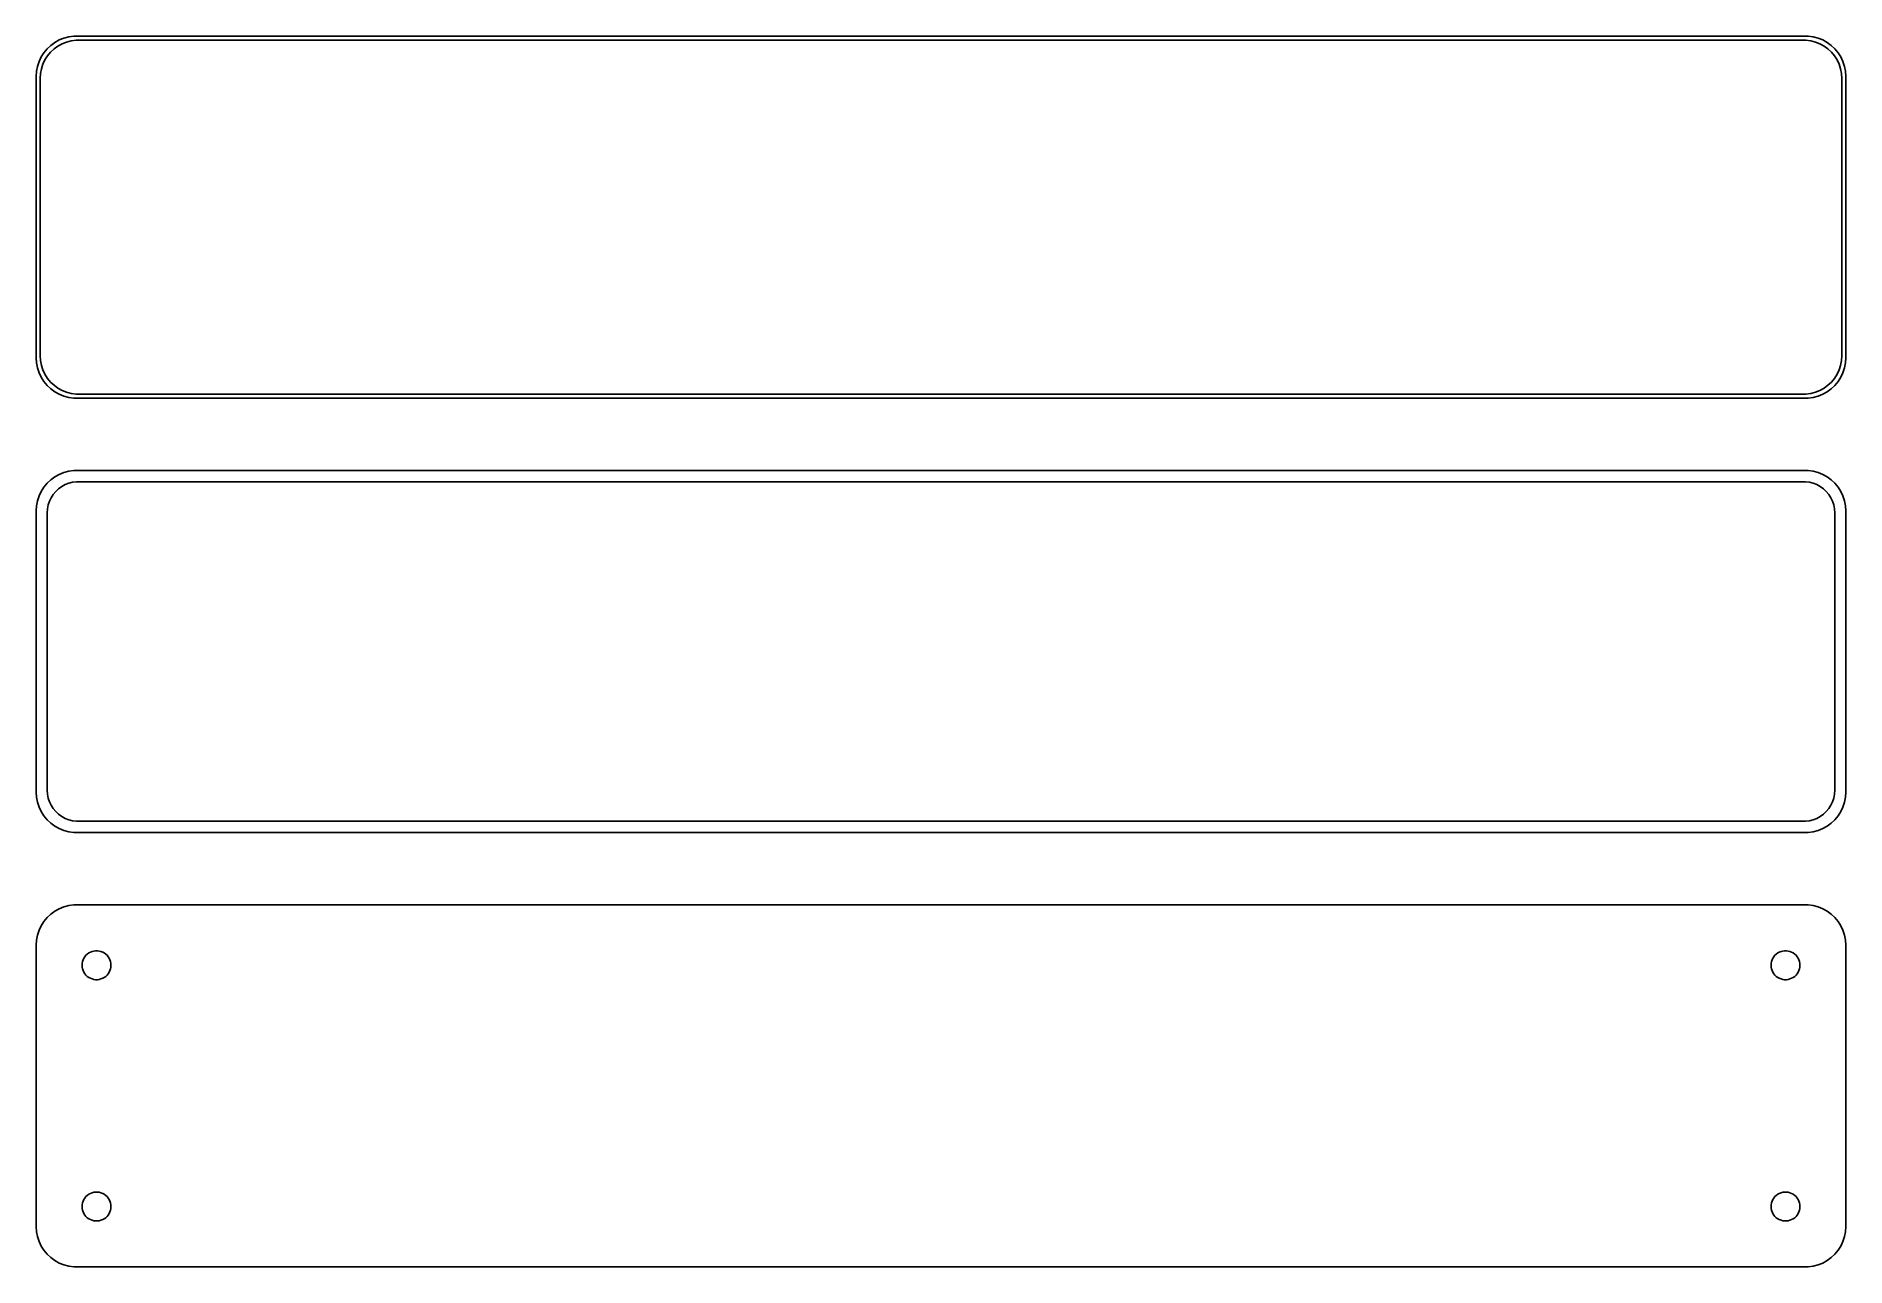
# Model space of a CAD drawing. Header units: metres. Extents: x -112 to 112, y 86 to 238.
import ezdxf

# ---------------------------------------------------------------- set-up
doc = ezdxf.new("R2010")
doc.units = ezdxf.units.M

msp = doc.modelspace()

# ---------------------------------------------------------------- linework, layer by layer
for p, q in [((-111.545, 236.439), (-111.882, 235.909)), ((-111.145, 236.923), (-111.545, 236.439)), ((-110.687, 237.353), (-111.145, 236.923)), ((-111.093, 236.042), (-110.713, 236.502)), ((-110.713, 236.502), (-110.278, 236.91)), ((-110.179, 237.722), (-110.687, 237.353)), ((-110.278, 236.91), (-109.795, 237.261)), ((-109.629, 238.024), (-110.179, 237.722)), ((-109.795, 237.261), (-109.272, 237.548)), ((-109.045, 238.255), (-109.629, 238.024)), ((-109.272, 237.548), (-108.718, 237.768)), ((-108.437, 238.411), (-109.045, 238.255)), ((-108.718, 237.768), (-108.14, 237.916)), ((-107.814, 238.49), (-108.437, 238.411)), ((-108.14, 237.916), (-107.548, 237.991)), ((107.814, 238.49), (-107.814, 238.49)), ((-107.548, 237.991), (107.548, 237.991)), ((107.548, 237.991), (108.14, 237.916)), ((108.437, 238.411), (107.814, 238.49)), ((108.14, 237.916), (108.718, 237.768)), ((109.045, 238.255), (108.437, 238.411)), ((108.718, 237.768), (109.272, 237.548)), ((109.629, 238.024), (109.045, 238.255)), ((109.272, 237.548), (109.795, 237.261)), ((110.179, 237.722), (109.629, 238.024)), ((109.795, 237.261), (110.278, 236.91)), ((110.687, 237.353), (110.179, 237.722)), ((110.278, 236.91), (110.713, 236.502)), ((111.145, 236.923), (110.687, 237.353)), ((110.713, 236.502), (111.093, 236.042)), ((111.545, 236.439), (111.145, 236.923)), ((111.882, 235.909), (111.545, 236.439)), ((-112.461, 234.127), (-112.5, 233.5)), ((-112.343, 234.743), (-112.461, 234.127)), ((-112.149, 235.341), (-112.343, 234.743)), ((-111.882, 235.909), (-112.149, 235.341)), ((-111.963, 233.845), (-111.851, 234.431)), ((-111.851, 234.431), (-111.666, 234.999)), ((-111.666, 234.999), (-111.412, 235.538)), ((-111.412, 235.538), (-111.093, 236.042)), ((111.093, 236.042), (111.412, 235.538)), ((111.412, 235.538), (111.666, 234.999)), ((111.666, 234.999), (111.851, 234.431)), ((111.851, 234.431), (111.963, 233.845)), ((112.149, 235.341), (111.882, 235.909)), ((112.343, 234.743), (112.149, 235.341)), ((112.461, 234.127), (112.343, 234.743)), ((112.5, 233.5), (112.461, 234.127)), ((-112.5, 233.5), (-112.5, 198.5)), ((-112, 233.25), (-111.963, 233.845)), ((-112, 198.75), (-112, 233.25)), ((111.963, 233.845), (112, 233.25)), ((112, 233.25), (112, 198.75)), ((112.5, 198.5), (112.5, 233.5)), ((-112.5, 198.5), (-112.461, 197.873)), ((-111.963, 198.155), (-112, 198.75)), ((-111.851, 197.569), (-111.963, 198.155)), ((111.963, 198.155), (111.851, 197.569)), ((112, 198.75), (111.963, 198.155)), ((112.461, 197.873), (112.5, 198.5)), ((-112.461, 197.873), (-112.343, 197.257)), ((-112.343, 197.257), (-112.149, 196.659)), ((-112.149, 196.659), (-111.882, 196.091)), ((-111.882, 196.091), (-111.545, 195.561)), ((-111.666, 197.001), (-111.851, 197.569)), ((-111.412, 196.462), (-111.666, 197.001)), ((-111.093, 195.958), (-111.412, 196.462)), ((-110.713, 195.498), (-111.093, 195.958)), ((111.093, 195.958), (110.713, 195.498)), ((111.412, 196.462), (111.093, 195.958)), ((111.666, 197.001), (111.412, 196.462)), ((111.545, 195.561), (111.882, 196.091)), ((111.851, 197.569), (111.666, 197.001)), ((111.882, 196.091), (112.149, 196.659)), ((112.149, 196.659), (112.343, 197.257)), ((112.343, 197.257), (112.461, 197.873)), ((-111.545, 195.561), (-111.145, 195.077)), ((-111.145, 195.077), (-110.687, 194.647)), ((-110.278, 195.09), (-110.713, 195.498)), ((-110.687, 194.647), (-110.179, 194.278)), ((-109.795, 194.739), (-110.278, 195.09)), ((-110.179, 194.278), (-109.629, 193.976)), ((-109.272, 194.452), (-109.795, 194.739)), ((-109.629, 193.976), (-109.045, 193.745)), ((-108.718, 194.232), (-109.272, 194.452)), ((-109.045, 193.745), (-108.437, 193.589)), ((-108.14, 194.084), (-108.718, 194.232)), ((-108.437, 193.589), (-107.814, 193.51)), ((-107.548, 194.009), (-108.14, 194.084)), ((-107.814, 193.51), (107.814, 193.51)), ((107.548, 194.009), (-107.548, 194.009)), ((108.14, 194.084), (107.548, 194.009)), ((107.814, 193.51), (108.437, 193.589)), ((108.718, 194.232), (108.14, 194.084)), ((108.437, 193.589), (109.045, 193.745)), ((109.272, 194.452), (108.718, 194.232)), ((109.045, 193.745), (109.629, 193.976)), ((109.795, 194.739), (109.272, 194.452)), ((109.629, 193.976), (110.179, 194.278)), ((110.278, 195.09), (109.795, 194.739)), ((110.179, 194.278), (110.687, 194.647)), ((110.713, 195.498), (110.278, 195.09)), ((110.687, 194.647), (111.145, 195.077)), ((111.145, 195.077), (111.545, 195.561)), ((-111.545, 182.439), (-111.882, 181.909)), ((-111.145, 182.923), (-111.545, 182.439)), ((-110.687, 183.353), (-111.145, 182.923)), ((-110.179, 183.722), (-110.687, 183.353)), ((-109.629, 184.024), (-110.179, 183.722)), ((-109.716, 182.231), (-109.323, 182.517)), ((-109.045, 184.255), (-109.629, 184.024)), ((-109.323, 182.517), (-108.898, 182.751)), ((-108.437, 184.411), (-109.045, 184.255)), ((-108.898, 182.751), (-108.446, 182.93)), ((-108.446, 182.93), (-107.975, 183.051)), ((-107.814, 184.49), (-108.437, 184.411)), ((-107.975, 183.051), (-107.493, 183.112)), ((107.814, 184.49), (-107.814, 184.49)), ((-107.493, 183.112), (107.493, 183.112)), ((107.493, 183.112), (107.975, 183.051)), ((108.437, 184.411), (107.814, 184.49)), ((107.975, 183.051), (108.446, 182.93)), ((109.045, 184.255), (108.437, 184.411)), ((108.446, 182.93), (108.898, 182.751)), ((108.898, 182.751), (109.323, 182.517)), ((109.629, 184.024), (109.045, 184.255)), ((109.323, 182.517), (109.716, 182.231)), ((110.179, 183.722), (109.629, 184.024)), ((110.687, 183.353), (110.179, 183.722)), ((111.145, 182.923), (110.687, 183.353)), ((111.545, 182.439), (111.145, 182.923)), ((111.882, 181.909), (111.545, 182.439)), ((-112.461, 180.127), (-112.5, 179.5)), ((-112.343, 180.743), (-112.461, 180.127)), ((-112.149, 181.341), (-112.343, 180.743)), ((-111.882, 181.909), (-112.149, 181.341)), ((-111.089, 179.735), (-110.998, 180.212)), ((-110.998, 180.212), (-110.848, 180.674)), ((-110.848, 180.674), (-110.641, 181.114)), ((-110.641, 181.114), (-110.38, 181.524)), ((-110.38, 181.524), (-110.071, 181.899)), ((-110.071, 181.899), (-109.716, 182.231)), ((109.716, 182.231), (110.071, 181.899)), ((110.071, 181.899), (110.38, 181.524)), ((110.38, 181.524), (110.641, 181.114)), ((110.641, 181.114), (110.848, 180.674)), ((110.848, 180.674), (110.998, 180.212)), ((110.998, 180.212), (111.089, 179.735)), ((112.149, 181.341), (111.882, 181.909)), ((112.343, 180.743), (112.149, 181.341)), ((112.461, 180.127), (112.343, 180.743)), ((112.5, 179.5), (112.461, 180.127)), ((-112.5, 179.5), (-112.5, 144.5)), ((-111.119, 179.25), (-111.089, 179.735)), ((-111.119, 144.75), (-111.119, 179.25)), ((111.089, 179.735), (111.119, 179.25)), ((111.119, 179.25), (111.119, 144.75)), ((112.5, 144.5), (112.5, 179.5)), ((-112.5, 144.5), (-112.461, 143.873)), ((-111.089, 144.265), (-111.119, 144.75)), ((-110.998, 143.788), (-111.089, 144.265)), ((111.089, 144.265), (110.998, 143.788)), ((111.119, 144.75), (111.089, 144.265)), ((112.461, 143.873), (112.5, 144.5)), ((-112.461, 143.873), (-112.343, 143.257)), ((-112.343, 143.257), (-112.149, 142.659)), ((-112.149, 142.659), (-111.882, 142.091)), ((-111.882, 142.091), (-111.545, 141.561)), ((-110.848, 143.326), (-110.998, 143.788)), ((-110.641, 142.886), (-110.848, 143.326)), ((-110.38, 142.476), (-110.641, 142.886)), ((-110.071, 142.101), (-110.38, 142.476)), ((-109.716, 141.769), (-110.071, 142.101)), ((-109.323, 141.483), (-109.716, 141.769)), ((109.716, 141.769), (109.323, 141.483)), ((110.071, 142.101), (109.716, 141.769)), ((110.38, 142.476), (110.071, 142.101)), ((110.641, 142.886), (110.38, 142.476)), ((110.848, 143.326), (110.641, 142.886)), ((110.998, 143.788), (110.848, 143.326)), ((111.545, 141.561), (111.882, 142.091)), ((111.882, 142.091), (112.149, 142.659)), ((112.149, 142.659), (112.343, 143.257)), ((112.343, 143.257), (112.461, 143.873)), ((-111.545, 141.561), (-111.145, 141.077)), ((-111.145, 141.077), (-110.687, 140.647)), ((-110.687, 140.647), (-110.179, 140.278)), ((-110.179, 140.278), (-109.629, 139.976)), ((-109.629, 139.976), (-109.045, 139.745)), ((-108.898, 141.249), (-109.323, 141.483)), ((-109.045, 139.745), (-108.437, 139.589)), ((-108.446, 141.07), (-108.898, 141.249)), ((-107.975, 140.949), (-108.446, 141.07)), ((-108.437, 139.589), (-107.814, 139.51)), ((-107.493, 140.888), (-107.975, 140.949)), ((-107.814, 139.51), (107.814, 139.51)), ((107.493, 140.888), (-107.493, 140.888)), ((107.975, 140.949), (107.493, 140.888)), ((107.814, 139.51), (108.437, 139.589)), ((108.446, 141.07), (107.975, 140.949)), ((108.437, 139.589), (109.045, 139.745)), ((108.898, 141.249), (108.446, 141.07)), ((109.323, 141.483), (108.898, 141.249)), ((109.045, 139.745), (109.629, 139.976)), ((109.629, 139.976), (110.179, 140.278)), ((110.179, 140.278), (110.687, 140.647)), ((110.687, 140.647), (111.145, 141.077)), ((111.145, 141.077), (111.545, 141.561)), ((-111.545, 128.439), (-111.882, 127.909)), ((-111.145, 128.923), (-111.545, 128.439)), ((-110.687, 129.353), (-111.145, 128.923)), ((-110.179, 129.722), (-110.687, 129.353)), ((-109.629, 130.024), (-110.179, 129.722)), ((-109.045, 130.255), (-109.629, 130.024)), ((-108.437, 130.411), (-109.045, 130.255)), ((-107.814, 130.49), (-108.437, 130.411)), ((107.814, 130.49), (-107.814, 130.49)), ((108.437, 130.411), (107.814, 130.49)), ((109.045, 130.255), (108.437, 130.411)), ((109.629, 130.024), (109.045, 130.255)), ((110.179, 129.722), (109.629, 130.024)), ((110.687, 129.353), (110.179, 129.722)), ((111.145, 128.923), (110.687, 129.353)), ((111.545, 128.439), (111.145, 128.923)), ((111.882, 127.909), (111.545, 128.439)), ((-112.461, 126.127), (-112.5, 125.5)), ((-112.343, 126.743), (-112.461, 126.127)), ((-112.149, 127.341), (-112.343, 126.743)), ((-111.882, 127.909), (-112.149, 127.341)), ((112.149, 127.341), (111.882, 127.909)), ((112.343, 126.743), (112.149, 127.341)), ((112.461, 126.127), (112.343, 126.743)), ((112.5, 125.5), (112.461, 126.127)), ((-112.5, 125.5), (-112.5, 90.5)), ((-106.674, 123.663), (-106.577, 123.867)), ((-106.577, 123.867), (-106.456, 124.058)), ((-106.456, 124.058), (-106.312, 124.232)), ((-106.312, 124.232), (-106.147, 124.387)), ((-106.147, 124.387), (-105.964, 124.52)), ((-105.964, 124.52), (-105.766, 124.629)), ((-105.766, 124.629), (-105.556, 124.712)), ((-105.556, 124.712), (-105.337, 124.768)), ((-105.337, 124.768), (-105.113, 124.796)), ((-105.113, 124.796), (-104.887, 124.796)), ((-104.887, 124.796), (-104.663, 124.768)), ((-104.663, 124.768), (-104.444, 124.712)), ((-104.444, 124.712), (-104.234, 124.629)), ((-104.234, 124.629), (-104.036, 124.52)), ((-104.036, 124.52), (-103.853, 124.387)), ((-103.853, 124.387), (-103.688, 124.232)), ((-103.688, 124.232), (-103.544, 124.058)), ((-103.544, 124.058), (-103.423, 123.867)), ((-103.423, 123.867), (-103.326, 123.663)), ((103.326, 123.663), (103.423, 123.867)), ((103.423, 123.867), (103.544, 124.058)), ((103.544, 124.058), (103.688, 124.232)), ((103.688, 124.232), (103.853, 124.387)), ((103.853, 124.387), (104.036, 124.52)), ((104.036, 124.52), (104.234, 124.629)), ((104.234, 124.629), (104.444, 124.712)), ((104.444, 124.712), (104.663, 124.768)), ((104.663, 124.768), (104.887, 124.796)), ((104.887, 124.796), (105.113, 124.796)), ((105.113, 124.796), (105.337, 124.768)), ((105.337, 124.768), (105.556, 124.712)), ((105.556, 124.712), (105.766, 124.629)), ((105.766, 124.629), (105.964, 124.52)), ((105.964, 124.52), (106.147, 124.387)), ((106.147, 124.387), (106.312, 124.232)), ((106.312, 124.232), (106.456, 124.058)), ((106.456, 124.058), (106.577, 123.867)), ((106.577, 123.867), (106.674, 123.663)), ((112.5, 90.5), (112.5, 125.5)), ((-106.8, 123), (-106.786, 123.226)), ((-106.786, 122.774), (-106.8, 123)), ((-106.786, 123.226), (-106.743, 123.448)), ((-106.743, 122.552), (-106.786, 122.774)), ((-106.743, 123.448), (-106.674, 123.663)), ((-106.674, 122.337), (-106.743, 122.552)), ((-106.577, 122.133), (-106.674, 122.337)), ((-106.456, 121.942), (-106.577, 122.133)), ((-106.312, 121.768), (-106.456, 121.942)), ((-106.147, 121.613), (-106.312, 121.768)), ((-105.964, 121.48), (-106.147, 121.613)), ((-103.853, 121.613), (-104.036, 121.48)), ((-103.688, 121.768), (-103.853, 121.613)), ((-103.544, 121.942), (-103.688, 121.768)), ((-103.423, 122.133), (-103.544, 121.942)), ((-103.326, 122.337), (-103.423, 122.133)), ((-103.326, 123.663), (-103.257, 123.448)), ((-103.257, 122.552), (-103.326, 122.337)), ((-103.257, 123.448), (-103.214, 123.226)), ((-103.214, 122.774), (-103.257, 122.552)), ((-103.214, 123.226), (-103.2, 123)), ((-103.2, 123), (-103.214, 122.774)), ((103.2, 123), (103.214, 123.226)), ((103.214, 122.774), (103.2, 123)), ((103.214, 123.226), (103.257, 123.448)), ((103.257, 122.552), (103.214, 122.774)), ((103.257, 123.448), (103.326, 123.663)), ((103.326, 122.337), (103.257, 122.552)), ((103.423, 122.133), (103.326, 122.337)), ((103.544, 121.942), (103.423, 122.133)), ((103.688, 121.768), (103.544, 121.942)), ((103.853, 121.613), (103.688, 121.768)), ((104.036, 121.48), (103.853, 121.613)), ((106.147, 121.613), (105.964, 121.48)), ((106.312, 121.768), (106.147, 121.613)), ((106.456, 121.942), (106.312, 121.768)), ((106.577, 122.133), (106.456, 121.942)), ((106.674, 122.337), (106.577, 122.133)), ((106.674, 123.663), (106.743, 123.448)), ((106.743, 122.552), (106.674, 122.337)), ((106.743, 123.448), (106.786, 123.226)), ((106.786, 122.774), (106.743, 122.552)), ((106.786, 123.226), (106.8, 123)), ((106.8, 123), (106.786, 122.774)), ((-105.766, 121.371), (-105.964, 121.48)), ((-105.556, 121.288), (-105.766, 121.371)), ((-105.337, 121.232), (-105.556, 121.288)), ((-105.113, 121.204), (-105.337, 121.232)), ((-104.887, 121.204), (-105.113, 121.204)), ((-104.663, 121.232), (-104.887, 121.204)), ((-104.444, 121.288), (-104.663, 121.232)), ((-104.234, 121.371), (-104.444, 121.288)), ((-104.036, 121.48), (-104.234, 121.371)), ((104.234, 121.371), (104.036, 121.48)), ((104.444, 121.288), (104.234, 121.371)), ((104.663, 121.232), (104.444, 121.288)), ((104.887, 121.204), (104.663, 121.232)), ((105.113, 121.204), (104.887, 121.204)), ((105.337, 121.232), (105.113, 121.204)), ((105.556, 121.288), (105.337, 121.232)), ((105.766, 121.371), (105.556, 121.288)), ((105.964, 121.48), (105.766, 121.371)), ((-106.147, 94.3869), (-105.964, 94.5198)), ((-105.964, 94.5198), (-105.766, 94.6287)), ((-105.766, 94.6287), (-105.556, 94.7119)), ((-105.556, 94.7119), (-105.337, 94.7681)), ((-105.337, 94.7681), (-105.113, 94.7964)), ((-105.113, 94.7964), (-104.887, 94.7964)), ((-104.887, 94.7964), (-104.663, 94.7681)), ((-104.663, 94.7681), (-104.444, 94.7119)), ((-104.444, 94.7119), (-104.234, 94.6287)), ((-104.234, 94.6287), (-104.036, 94.5198)), ((-104.036, 94.5198), (-103.853, 94.3869)), ((103.853, 94.3869), (104.036, 94.5198)), ((104.036, 94.5198), (104.234, 94.6287)), ((104.234, 94.6287), (104.444, 94.7119)), ((104.444, 94.7119), (104.663, 94.7681)), ((104.663, 94.7681), (104.887, 94.7964)), ((104.887, 94.7964), (105.113, 94.7964)), ((105.113, 94.7964), (105.337, 94.7681)), ((105.337, 94.7681), (105.556, 94.7119)), ((105.556, 94.7119), (105.766, 94.6287)), ((105.766, 94.6287), (105.964, 94.5198)), ((105.964, 94.5198), (106.147, 94.3869)), ((-106.8, 93), (-106.786, 93.2256)), ((-106.786, 92.7744), (-106.8, 93)), ((-106.786, 93.2256), (-106.743, 93.4476)), ((-106.743, 92.5524), (-106.786, 92.7744)), ((-106.743, 93.4476), (-106.674, 93.6626)), ((-106.674, 92.3374), (-106.743, 92.5524)), ((-106.674, 93.6626), (-106.577, 93.8672)), ((-106.577, 92.1329), (-106.674, 92.3374)), ((-106.577, 93.8672), (-106.456, 94.058)), ((-106.456, 94.058), (-106.312, 94.2322)), ((-106.312, 94.2322), (-106.147, 94.3869)), ((-103.853, 94.3869), (-103.688, 94.2322)), ((-103.688, 94.2322), (-103.544, 94.058)), ((-103.544, 94.058), (-103.423, 93.8672)), ((-103.423, 93.8672), (-103.326, 93.6626)), ((-103.326, 92.3374), (-103.423, 92.1329)), ((-103.326, 93.6626), (-103.257, 93.4476)), ((-103.257, 92.5524), (-103.326, 92.3374)), ((-103.257, 93.4476), (-103.214, 93.2256)), ((-103.214, 92.7744), (-103.257, 92.5524)), ((-103.214, 93.2256), (-103.2, 93)), ((-103.2, 93), (-103.214, 92.7744)), ((103.2, 93), (103.214, 93.2256)), ((103.214, 92.7744), (103.2, 93)), ((103.214, 93.2256), (103.257, 93.4476)), ((103.257, 92.5524), (103.214, 92.7744)), ((103.257, 93.4476), (103.326, 93.6626)), ((103.326, 92.3374), (103.257, 92.5524)), ((103.326, 93.6626), (103.423, 93.8672)), ((103.423, 92.1329), (103.326, 92.3374)), ((103.423, 93.8672), (103.544, 94.058)), ((103.544, 94.058), (103.688, 94.2322)), ((103.688, 94.2322), (103.853, 94.3869)), ((106.147, 94.3869), (106.312, 94.2322)), ((106.312, 94.2322), (106.456, 94.058)), ((106.456, 94.058), (106.577, 93.8672)), ((106.577, 93.8672), (106.674, 93.6626)), ((106.674, 92.3374), (106.577, 92.1329)), ((106.674, 93.6626), (106.743, 93.4476)), ((106.743, 92.5524), (106.674, 92.3374)), ((106.743, 93.4476), (106.786, 93.2256)), ((106.786, 92.7744), (106.743, 92.5524)), ((106.786, 93.2256), (106.8, 93)), ((106.8, 93), (106.786, 92.7744)), ((-112.5, 90.5), (-112.461, 89.8733)), ((-106.456, 91.942), (-106.577, 92.1329)), ((-106.312, 91.7678), (-106.456, 91.942)), ((-106.147, 91.6131), (-106.312, 91.7678)), ((-105.964, 91.4802), (-106.147, 91.6131)), ((-105.766, 91.3713), (-105.964, 91.4802)), ((-105.556, 91.2881), (-105.766, 91.3713)), ((-105.337, 91.2319), (-105.556, 91.2881)), ((-105.113, 91.2036), (-105.337, 91.2319)), ((-104.887, 91.2036), (-105.113, 91.2036)), ((-104.663, 91.2319), (-104.887, 91.2036)), ((-104.444, 91.2881), (-104.663, 91.2319)), ((-104.234, 91.3713), (-104.444, 91.2881)), ((-104.036, 91.4802), (-104.234, 91.3713)), ((-103.853, 91.6131), (-104.036, 91.4802)), ((-103.688, 91.7678), (-103.853, 91.6131)), ((-103.544, 91.942), (-103.688, 91.7678)), ((-103.423, 92.1329), (-103.544, 91.942)), ((103.544, 91.942), (103.423, 92.1329)), ((103.688, 91.7678), (103.544, 91.942)), ((103.853, 91.6131), (103.688, 91.7678)), ((104.036, 91.4802), (103.853, 91.6131)), ((104.234, 91.3713), (104.036, 91.4802)), ((104.444, 91.2881), (104.234, 91.3713)), ((104.663, 91.2319), (104.444, 91.2881)), ((104.887, 91.2036), (104.663, 91.2319)), ((105.113, 91.2036), (104.887, 91.2036)), ((105.337, 91.2319), (105.113, 91.2036)), ((105.556, 91.2881), (105.337, 91.2319)), ((105.766, 91.3713), (105.556, 91.2881)), ((105.964, 91.4802), (105.766, 91.3713)), ((106.147, 91.6131), (105.964, 91.4802)), ((106.312, 91.7678), (106.147, 91.6131)), ((106.456, 91.942), (106.312, 91.7678)), ((106.577, 92.1329), (106.456, 91.942)), ((112.461, 89.8733), (112.5, 90.5)), ((-112.461, 89.8733), (-112.343, 89.2566)), ((-112.343, 89.2566), (-112.149, 88.6594)), ((-112.149, 88.6594), (-111.882, 88.0912)), ((-111.882, 88.0912), (-111.545, 87.5611)), ((111.545, 87.5611), (111.882, 88.0912)), ((111.882, 88.0912), (112.149, 88.6594)), ((112.149, 88.6594), (112.343, 89.2566)), ((112.343, 89.2566), (112.461, 89.8733)), ((-111.545, 87.5611), (-111.145, 87.0773)), ((-111.145, 87.0773), (-110.687, 86.6474)), ((-110.687, 86.6474), (-110.179, 86.2784)), ((-110.179, 86.2784), (-109.629, 85.9759)), ((-109.629, 85.9759), (-109.045, 85.7447)), ((-109.045, 85.7447), (-108.437, 85.5886)), ((-108.437, 85.5886), (-107.814, 85.5099)), ((-107.814, 85.5099), (107.814, 85.5099)), ((107.814, 85.5099), (108.437, 85.5886)), ((108.437, 85.5886), (109.045, 85.7447)), ((109.045, 85.7447), (109.629, 85.9759)), ((109.629, 85.9759), (110.179, 86.2784)), ((110.179, 86.2784), (110.687, 86.6474)), ((110.687, 86.6474), (111.145, 87.0773)), ((111.145, 87.0773), (111.545, 87.5611))]:
    msp.add_line(p, q)

doc.saveas('drawing.dxf')
